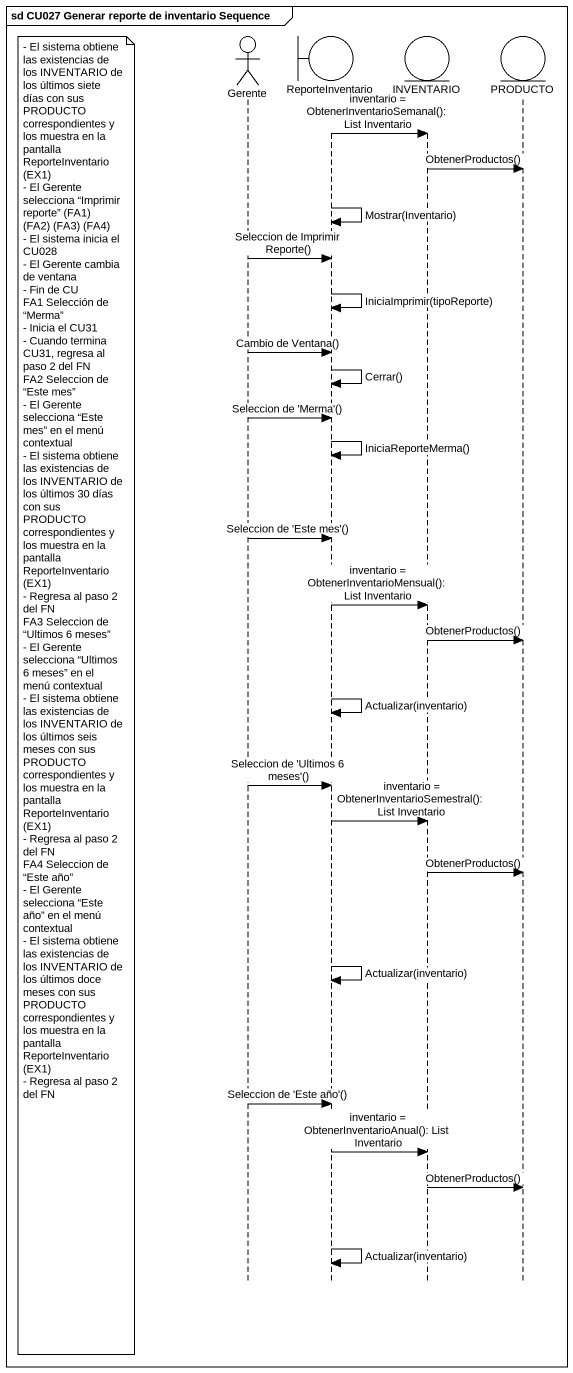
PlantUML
@startuml
mainframe sd CU027 Generar reporte de inventario Sequence
hide footbox
actor Gerente
boundary ReporteInventario
entity INVENTARIO
entity PRODUCTO

ReporteInventario -> INVENTARIO : inventario = ObtenerInventarioSemanal(): List Inventario
INVENTARIO -> PRODUCTO : ObtenerProductos()
ReporteInventario -> ReporteInventario : Mostrar(Inventario)
Gerente -> ReporteInventario : Seleccion de Imprimir Reporte()
ReporteInventario -> ReporteInventario : IniciaImprimir(tipoReporte)
Gerente -> ReporteInventario : Cambio de Ventana()
ReporteInventario -> ReporteInventario : Cerrar()
Gerente -> ReporteInventario : Seleccion de 'Merma'()
ReporteInventario -> ReporteInventario : IniciaReporteMerma()
Gerente -> ReporteInventario : Seleccion de 'Este mes'()
ReporteInventario -> INVENTARIO : inventario = ObtenerInventarioMensual(): List Inventario
INVENTARIO -> PRODUCTO : ObtenerProductos()
note left of Gerente
  - El sistema obtiene las existencias de los INVENTARIO de los últimos siete días con sus PRODUCTO correspondientes y los muestra en la pantalla ReporteInventario (EX1)
  - El Gerente selecciona “Imprimir reporte” (FA1) (FA2) (FA3) (FA4)
  - El sistema inicia el CU028
  - El Gerente cambia de ventana
  - Fin de CU
  FA1 Selección de “Merma”
  - Inicia el CU31
  - Cuando termina CU31, regresa al paso 2 del FN
  FA2 Seleccion de “Este mes”
  - El Gerente selecciona “Este mes” en el menú contextual
  - El sistema obtiene las existencias de los INVENTARIO de los últimos 30 días con sus PRODUCTO correspondientes y los muestra en la pantalla ReporteInventario (EX1)
  - Regresa al paso 2 del FN
  FA3 Seleccion de “Ultimos 6 meses”
  - El Gerente selecciona “Ultimos 6 meses” en el menú contextual
  - El sistema obtiene las existencias de los INVENTARIO de los últimos seis meses con sus PRODUCTO correspondientes y los muestra en la pantalla ReporteInventario (EX1)
  - Regresa al paso 2 del FN
  FA4 Seleccion de “Este año”
  - El Gerente selecciona “Este año” en el menú contextual
  - El sistema obtiene las existencias de los INVENTARIO de los últimos doce meses con sus PRODUCTO correspondientes y los muestra en la pantalla ReporteInventario (EX1)
  - Regresa al paso 2 del FN
end note
ReporteInventario -> ReporteInventario : Actualizar(inventario)
Gerente -> ReporteInventario : Seleccion de 'Ultimos 6 meses'()
ReporteInventario -> INVENTARIO : inventario = ObtenerInventarioSemestral(): List Inventario
INVENTARIO -> PRODUCTO : ObtenerProductos()
ReporteInventario -> ReporteInventario : Actualizar(inventario)
Gerente -> ReporteInventario : Seleccion de 'Este año'()
ReporteInventario -> INVENTARIO : inventario = ObtenerInventarioAnual(): List Inventario
INVENTARIO -> PRODUCTO : ObtenerProductos()
ReporteInventario -> ReporteInventario : Actualizar(inventario)
@enduml
